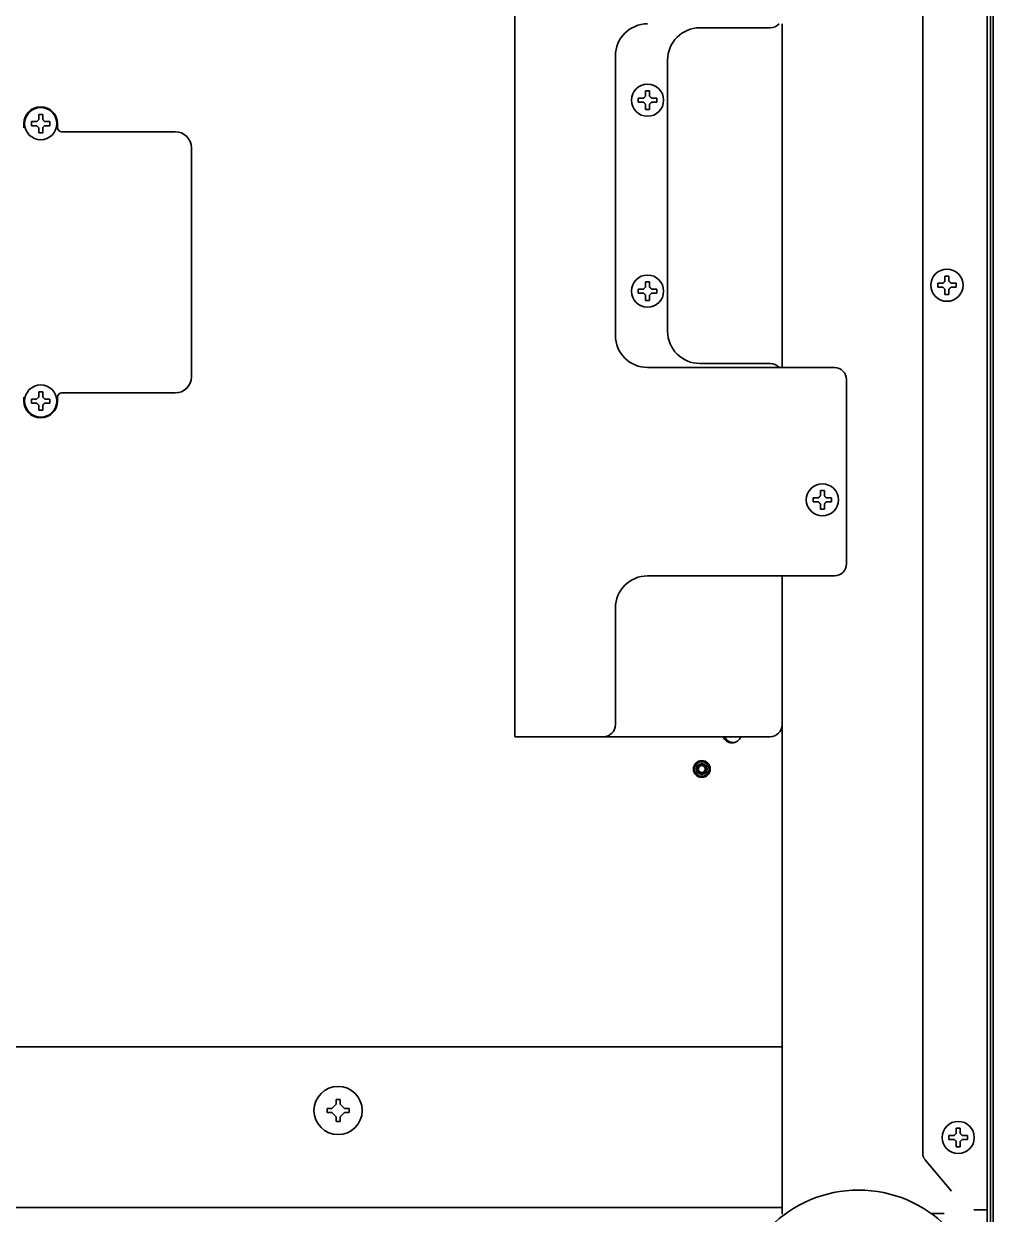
# Model space of a CAD drawing. Header units: inches. Extents: x 885 to 6823, y 710 to 5493.
# Drawn here: x 3026.1 to 3267.3, y 4581.8 to 4877.9 of the extents above; entities that cross this region are included whole.
import ezdxf

# ---------------------------------------------------------------- set-up
doc = ezdxf.new("R2010")
doc.units = ezdxf.units.IN
doc.layers.add('1', color=7, linetype='Continuous', true_color=0xffffff)

msp = doc.modelspace()

# ---------------------------------------------------------------- linework, layer by layer
at = {"layer": '1', "color": 7, "linetype": 'Continuous', "lineweight": 35}
for p, q in [((3148.28, 5323.89), (3148.28, 4700.58)), ((3265.78, 4582.88), (3265.78, 5239.08)), ((3265.78, 4582.88), (3265.78, 5239.08)), ((3249.78, 4596.72), (3249.78, 5237.08)), ((3249.78, 4596.72), (3249.78, 5237.08)), ((3266.6, 4975.88), (3266.6, 4416.08)), ((3267.28, 4413.08), (3267.28, 4976.88)), ((3214.78, 4792.42), (3214.78, 4877.91)), ((3211.78, 4876.92), (3194.28, 4876.92)), ((3173.28, 4869.92), (3173.28, 4800.42)), ((3186.28, 4801.42), (3186.28, 4868.92)), ((3178.98, 4858.92), (3178.98, 4859.42)), ((3178.98, 4858.42), (3178.98, 4858.92)), ((3183.58, 4859.42), (3183.58, 4858.92)), ((3183.58, 4858.92), (3183.58, 4858.42)), ((3026.08, 4853.08), (3026.08, 4852.08)), ((3027.98, 4853.08), (3027.98, 4853.58)), ((3027.98, 4852.58), (3027.98, 4853.08)), ((3032.58, 4853.58), (3032.58, 4853.08)), ((3032.58, 4853.08), (3032.58, 4852.58)), ((3034.48, 4852.08), (3034.48, 4853.08)), ((3063.78, 4851.08), (3035.48, 4851.08)), ((3067.78, 4790.08), (3067.78, 4847.08)), ((3253.48, 4812.88), (3253.48, 4813.38)), ((3253.48, 4812.38), (3253.48, 4812.88)), ((3258.08, 4813.38), (3258.08, 4812.88)), ((3258.08, 4812.88), (3258.08, 4812.38)), ((3178.98, 4811.42), (3178.98, 4811.92)), ((3178.98, 4810.92), (3178.98, 4811.42)), ((3183.58, 4811.92), (3183.58, 4811.42)), ((3183.58, 4811.42), (3183.58, 4810.92)), ((3181.28, 4792.42), (3227.78, 4792.42)), ((3211.78, 4793.42), (3194.28, 4793.42)), ((3230.78, 4789.42), (3230.78, 4743.58)), ((3035.48, 4786.08), (3063.78, 4786.08)), ((3026.08, 4785.08), (3026.08, 4784.08)), ((3027.98, 4784.08), (3027.98, 4784.58)), ((3027.98, 4783.58), (3027.98, 4784.08)), ((3032.58, 4784.58), (3032.58, 4784.08)), ((3032.58, 4784.08), (3032.58, 4783.58)), ((3034.48, 4784.08), (3034.48, 4785.08)), ((3222.48, 4759.5), (3222.48, 4760)), ((3222.48, 4759), (3222.48, 4759.5)), ((3227.08, 4760), (3227.08, 4759.5)), ((3227.08, 4759.5), (3227.08, 4759)), ((3227.78, 4740.58), (3181.28, 4740.58)), ((3214.78, 4581.79), (3214.78, 4740.59)), ((3173.28, 4732.58), (3173.28, 4703.58)), ((3154.28, 4700.58), (3148.28, 4700.58)), ((3170.28, 4700.58), (3154.28, 4700.58)), ((3170.28, 4700.58), (3211.78, 4700.58)), ((3214.78, 4623.43), (2955.93, 4623.43)), ((3101.53, 4608.08), (3102.72, 4608.08)), ((3101.53, 4607.08), (3101.53, 4608.08)), ((3102.72, 4608.08), (3103.78, 4609.14)), ((3103.78, 4610.33), (3104.78, 4610.33)), ((3103.78, 4609.14), (3103.78, 4610.33)), ((3104.78, 4610.33), (3104.78, 4609.14)), ((3104.78, 4609.14), (3105.84, 4608.08)), ((3105.84, 4608.08), (3107.03, 4608.08)), ((3107.03, 4608.08), (3107.03, 4607.08)), ((3102.72, 4607.08), (3101.53, 4607.08)), ((3103.78, 4606.02), (3102.72, 4607.08)), ((3103.78, 4604.83), (3103.78, 4606.02)), ((3105.84, 4607.08), (3104.78, 4606.02)), ((3104.78, 4606.02), (3104.78, 4604.83)), ((3107.03, 4607.08), (3105.84, 4607.08)), ((3104.78, 4604.83), (3103.78, 4604.83)), ((3256.28, 4600.88), (3256.28, 4601.38)), ((3256.28, 4600.38), (3256.28, 4600.88)), ((3260.88, 4601.38), (3260.88, 4600.88)), ((3260.88, 4600.88), (3260.88, 4600.38)), ((3256.9, 4587.51), (3250.25, 4595.43)), ((3256.9, 4587.51), (3250.25, 4595.43)), ((3214.78, 4583.43), (2955.93, 4583.43)), ((3251.83, 4581.98), (3255.06, 4581.98)), ((3263.78, 4582.88), (3262.45, 4582.88)), ((3263.78, 4582.88), (3262.45, 4582.88)), ((3265.78, 4582.88), (3263.78, 4582.88)), ((3265.78, 4582.88), (3263.78, 4582.88)), ((3265.78, 4512.88), (3265.78, 4582.88)), ((3265.78, 4512.88), (3265.78, 4582.88))]:
    msp.add_line(p, q, dxfattribs=at)
for centre, radius in [((3181.28, 4858.92), 4), ((3030.28, 4853.08), 4), ((3181.28, 4811.42), 4), ((3255.78, 4812.88), 4), ((3030.28, 4784.08), 4), ((3224.78, 4759.5), 4), ((3194.78, 4692.53), 2.1), ((3194.78, 4692.53), 1.81), ((3194.78, 4692.53), 1.34), ((3194.78, 4692.53), 1.2), ((3194.78, 4692.53), 0.857), ((3104.28, 4607.58), 6), ((3258.58, 4600.88), 4), ((3233.78, 4556.78), 31)]:
    msp.add_circle(centre, radius, dxfattribs=at)
for centre, radius, start, end in [((3181.28, 4869.92), 8, 90, 180), ((3211.78, 4879.92), 3, 270, 318.1584), ((3194.28, 4868.92), 8, 90, 180), ((3030.28, 4853.08), 4.2, 0, 180), ((3035.48, 4852.08), 1, 180, 270), ((3063.78, 4847.08), 4, 0, 90), ((3181.28, 4800.42), 8, 180, 270), ((3194.28, 4801.42), 8, 180, 270), ((3211.78, 4790.42), 3, 41.8106, 90), ((3227.78, 4789.42), 3, 0, 90), ((3063.78, 4790.08), 4, 270, 0), ((3035.48, 4785.08), 1, 90, 180), ((3030.28, 4784.08), 4.2, 180, 0), ((3227.78, 4743.58), 3, 270, 0), ((3181.28, 4732.58), 8, 90, 180), ((3170.28, 4703.58), 3, 270, 0), ((3211.78, 4703.58), 3, 270, 0), ((3202.28, 4701.38), 2.35, 199.9013, 270), ((3202.55, 4701.38), 2.25, 200.8237, 288.5738), ((3202.28, 4701.38), 2.35, 270, 340.0987), ((3251.78, 4596.72), 2, 180, 220), ((3251.78, 4596.72), 2, 180, 220)]:
    msp.add_arc(centre, radius, start, end, dxfattribs=at)
for points in [[(3180.28, 4859.42), (3180.3, 4859.44), (3180.35, 4859.49), (3180.42, 4859.56), (3180.49, 4859.63), (3180.57, 4859.71), (3180.64, 4859.78), (3180.71, 4859.85), (3180.76, 4859.9), (3180.78, 4859.92)], [(3180.78, 4861.22), (3180.95, 4861.22), (3181.28, 4861.22), (3181.61, 4861.22), (3181.78, 4861.22)], [(3180.78, 4859.92), (3180.78, 4859.97), (3180.78, 4860.08), (3180.78, 4860.24), (3180.78, 4860.4), (3180.78, 4860.56), (3180.78, 4860.71), (3180.78, 4860.87), (3180.78, 4861.03), (3180.78, 4861.16), (3180.78, 4861.22)], [(3181.78, 4859.92), (3181.81, 4859.89), (3181.86, 4859.84), (3181.93, 4859.77), (3182, 4859.7), (3182.07, 4859.63), (3182.14, 4859.56), (3182.21, 4859.49), (3182.26, 4859.44), (3182.28, 4859.42)], [(3180.28, 4858.42), (3180.23, 4858.42), (3180.12, 4858.42), (3179.96, 4858.42), (3179.8, 4858.42), (3179.64, 4858.42), (3179.49, 4858.42), (3179.33, 4858.42), (3179.17, 4858.42), (3179.04, 4858.42), (3178.98, 4858.42)], [(3180.78, 4857.92), (3180.75, 4857.95), (3180.7, 4858), (3180.63, 4858.07), (3180.56, 4858.14), (3180.49, 4858.21), (3180.42, 4858.28), (3180.35, 4858.35), (3180.3, 4858.4), (3180.28, 4858.42)], [(3181.78, 4856.62), (3181.61, 4856.62), (3181.28, 4856.62), (3180.95, 4856.62), (3180.78, 4856.62)], [(3182.28, 4858.42), (3182.26, 4858.4), (3182.21, 4858.35), (3182.14, 4858.28), (3182.07, 4858.21), (3181.99, 4858.14), (3181.92, 4858.06), (3181.85, 4857.99), (3181.8, 4857.94), (3181.78, 4857.92)], [(3181.78, 4857.92), (3181.78, 4857.87), (3181.78, 4857.76), (3181.78, 4857.6), (3181.78, 4857.44), (3181.78, 4857.28), (3181.78, 4857.13), (3181.78, 4856.97), (3181.78, 4856.81), (3181.78, 4856.68), (3181.78, 4856.62)], [(3182.28, 4859.42), (3182.33, 4859.42), (3182.44, 4859.42), (3182.6, 4859.42), (3182.76, 4859.42), (3182.92, 4859.42), (3183.07, 4859.42), (3183.23, 4859.42), (3183.39, 4859.42), (3183.52, 4859.42), (3183.58, 4859.42)], [(3029.28, 4853.58), (3029.3, 4853.61), (3029.35, 4853.65), (3029.42, 4853.72), (3029.49, 4853.8), (3029.57, 4853.87), (3029.64, 4853.94), (3029.71, 4854.01), (3029.76, 4854.06), (3029.78, 4854.08)], [(3029.78, 4855.38), (3029.95, 4855.38), (3030.28, 4855.38), (3030.61, 4855.38), (3030.78, 4855.38)], [(3029.78, 4854.08), (3029.78, 4854.14), (3029.78, 4854.24), (3029.78, 4854.41), (3029.78, 4854.56), (3029.78, 4854.72), (3029.78, 4854.87), (3029.78, 4855.03), (3029.78, 4855.19), (3029.78, 4855.32), (3029.78, 4855.38)], [(3030.78, 4854.08), (3030.81, 4854.06), (3030.86, 4854), (3030.93, 4853.93), (3031, 4853.86), (3031.07, 4853.79), (3031.14, 4853.72), (3031.21, 4853.65), (3031.26, 4853.6), (3031.28, 4853.58)], [(3029.28, 4852.58), (3029.23, 4852.58), (3029.12, 4852.58), (3028.96, 4852.58), (3028.8, 4852.58), (3028.64, 4852.58), (3028.49, 4852.58), (3028.33, 4852.58), (3028.17, 4852.58), (3028.04, 4852.58), (3027.98, 4852.58)], [(3029.78, 4852.08), (3029.75, 4852.11), (3029.7, 4852.16), (3029.63, 4852.23), (3029.56, 4852.3), (3029.49, 4852.37), (3029.42, 4852.44), (3029.35, 4852.51), (3029.3, 4852.56), (3029.28, 4852.58)], [(3030.78, 4850.78), (3030.61, 4850.78), (3030.28, 4850.78), (3029.95, 4850.78), (3029.78, 4850.78)], [(3031.28, 4852.58), (3031.26, 4852.56), (3031.21, 4852.51), (3031.14, 4852.44), (3031.07, 4852.37), (3030.99, 4852.3), (3030.92, 4852.22), (3030.85, 4852.15), (3030.8, 4852.11), (3030.78, 4852.08)], [(3030.78, 4852.08), (3030.78, 4852.03), (3030.78, 4851.92), (3030.78, 4851.76), (3030.78, 4851.6), (3030.78, 4851.44), (3030.78, 4851.29), (3030.78, 4851.14), (3030.78, 4850.97), (3030.78, 4850.85), (3030.78, 4850.78)], [(3031.28, 4853.58), (3031.33, 4853.58), (3031.44, 4853.58), (3031.6, 4853.58), (3031.76, 4853.58), (3031.92, 4853.58), (3032.07, 4853.58), (3032.23, 4853.58), (3032.39, 4853.58), (3032.52, 4853.58), (3032.58, 4853.58)], [(3255.28, 4815.18), (3255.45, 4815.18), (3255.78, 4815.18), (3256.11, 4815.18), (3256.28, 4815.18)], [(3255.28, 4813.88), (3255.28, 4813.94), (3255.28, 4814.04), (3255.28, 4814.21), (3255.28, 4814.36), (3255.28, 4814.52), (3255.28, 4814.67), (3255.28, 4814.83), (3255.28, 4814.99), (3255.28, 4815.12), (3255.28, 4815.18)], [(3180.28, 4811.92), (3180.3, 4811.95), (3180.35, 4811.99), (3180.42, 4812.06), (3180.49, 4812.14), (3180.57, 4812.21), (3180.64, 4812.28), (3180.71, 4812.35), (3180.76, 4812.4), (3180.78, 4812.42)], [(3180.78, 4813.72), (3180.95, 4813.72), (3181.28, 4813.72), (3181.61, 4813.72), (3181.78, 4813.72)], [(3180.78, 4812.42), (3180.78, 4812.48), (3180.78, 4812.58), (3180.78, 4812.75), (3180.78, 4812.9), (3180.78, 4813.06), (3180.78, 4813.21), (3180.78, 4813.37), (3180.78, 4813.53), (3180.78, 4813.66), (3180.78, 4813.72)], [(3181.78, 4812.42), (3181.81, 4812.4), (3181.86, 4812.34), (3181.93, 4812.27), (3182, 4812.2), (3182.07, 4812.13), (3182.14, 4812.06), (3182.21, 4811.99), (3182.26, 4811.94), (3182.28, 4811.92)], [(3254.78, 4812.38), (3254.73, 4812.38), (3254.62, 4812.38), (3254.46, 4812.38), (3254.3, 4812.38), (3254.14, 4812.38), (3253.99, 4812.38), (3253.83, 4812.38), (3253.67, 4812.38), (3253.54, 4812.38), (3253.48, 4812.38)], [(3254.78, 4813.38), (3254.8, 4813.41), (3254.85, 4813.45), (3254.92, 4813.52), (3254.99, 4813.6), (3255.07, 4813.67), (3255.14, 4813.74), (3255.21, 4813.81), (3255.26, 4813.86), (3255.28, 4813.88)], [(3255.28, 4811.88), (3255.25, 4811.91), (3255.2, 4811.96), (3255.13, 4812.03), (3255.06, 4812.1), (3254.99, 4812.17), (3254.92, 4812.24), (3254.85, 4812.31), (3254.8, 4812.36), (3254.78, 4812.38)], [(3256.28, 4813.88), (3256.31, 4813.86), (3256.36, 4813.8), (3256.43, 4813.73), (3256.5, 4813.66), (3256.57, 4813.59), (3256.64, 4813.52), (3256.71, 4813.45), (3256.76, 4813.4), (3256.78, 4813.38)], [(3256.78, 4812.38), (3256.76, 4812.36), (3256.71, 4812.31), (3256.64, 4812.24), (3256.57, 4812.17), (3256.49, 4812.1), (3256.42, 4812.02), (3256.35, 4811.95), (3256.3, 4811.91), (3256.28, 4811.88)], [(3256.78, 4813.38), (3256.83, 4813.38), (3256.94, 4813.38), (3257.1, 4813.38), (3257.26, 4813.38), (3257.42, 4813.38), (3257.57, 4813.38), (3257.73, 4813.38), (3257.89, 4813.38), (3258.02, 4813.38), (3258.08, 4813.38)], [(3180.28, 4810.92), (3180.23, 4810.92), (3180.12, 4810.92), (3179.96, 4810.92), (3179.8, 4810.92), (3179.64, 4810.92), (3179.49, 4810.92), (3179.33, 4810.92), (3179.17, 4810.92), (3179.04, 4810.92), (3178.98, 4810.92)], [(3180.78, 4810.42), (3180.75, 4810.45), (3180.7, 4810.5), (3180.63, 4810.57), (3180.56, 4810.64), (3180.49, 4810.71), (3180.42, 4810.78), (3180.35, 4810.85), (3180.3, 4810.9), (3180.28, 4810.92)], [(3182.28, 4810.92), (3182.26, 4810.9), (3182.21, 4810.85), (3182.14, 4810.78), (3182.07, 4810.71), (3181.99, 4810.64), (3181.92, 4810.56), (3181.85, 4810.49), (3181.8, 4810.45), (3181.78, 4810.42)], [(3181.78, 4810.42), (3181.78, 4810.37), (3181.78, 4810.26), (3181.78, 4810.1), (3181.78, 4809.94), (3181.78, 4809.78), (3181.78, 4809.63), (3181.78, 4809.48), (3181.78, 4809.31), (3181.78, 4809.19), (3181.78, 4809.12)], [(3182.28, 4811.92), (3182.33, 4811.92), (3182.44, 4811.92), (3182.6, 4811.92), (3182.76, 4811.92), (3182.92, 4811.92), (3183.07, 4811.92), (3183.23, 4811.92), (3183.39, 4811.92), (3183.52, 4811.92), (3183.58, 4811.92)], [(3256.28, 4810.58), (3256.11, 4810.58), (3255.78, 4810.58), (3255.45, 4810.58), (3255.28, 4810.58)], [(3256.28, 4811.88), (3256.28, 4811.83), (3256.28, 4811.72), (3256.28, 4811.56), (3256.28, 4811.4), (3256.28, 4811.24), (3256.28, 4811.09), (3256.28, 4810.94), (3256.28, 4810.77), (3256.28, 4810.65), (3256.28, 4810.58)], [(3181.78, 4809.12), (3181.61, 4809.12), (3181.28, 4809.12), (3180.95, 4809.12), (3180.78, 4809.12)], [(3029.78, 4786.38), (3029.95, 4786.38), (3030.28, 4786.38), (3030.61, 4786.38), (3030.78, 4786.38)], [(3029.78, 4785.08), (3029.78, 4785.14), (3029.78, 4785.24), (3029.78, 4785.41), (3029.78, 4785.56), (3029.78, 4785.72), (3029.78, 4785.87), (3029.78, 4786.03), (3029.78, 4786.19), (3029.78, 4786.32), (3029.78, 4786.38)], [(3029.28, 4783.58), (3029.23, 4783.58), (3029.12, 4783.58), (3028.96, 4783.58), (3028.8, 4783.58), (3028.64, 4783.58), (3028.49, 4783.58), (3028.33, 4783.58), (3028.17, 4783.58), (3028.04, 4783.58), (3027.98, 4783.58)], [(3029.28, 4784.58), (3029.3, 4784.61), (3029.35, 4784.65), (3029.42, 4784.72), (3029.49, 4784.8), (3029.57, 4784.87), (3029.64, 4784.94), (3029.71, 4785.01), (3029.76, 4785.06), (3029.78, 4785.08)], [(3029.78, 4783.08), (3029.75, 4783.11), (3029.7, 4783.16), (3029.63, 4783.23), (3029.56, 4783.3), (3029.49, 4783.37), (3029.42, 4783.44), (3029.35, 4783.51), (3029.3, 4783.56), (3029.28, 4783.58)], [(3030.78, 4785.08), (3030.81, 4785.06), (3030.86, 4785), (3030.93, 4784.93), (3031, 4784.86), (3031.07, 4784.79), (3031.14, 4784.72), (3031.21, 4784.65), (3031.26, 4784.6), (3031.28, 4784.58)], [(3031.28, 4783.58), (3031.26, 4783.56), (3031.21, 4783.51), (3031.14, 4783.44), (3031.07, 4783.37), (3030.99, 4783.3), (3030.92, 4783.22), (3030.85, 4783.15), (3030.8, 4783.11), (3030.78, 4783.08)], [(3030.78, 4783.08), (3030.78, 4783.03), (3030.78, 4782.92), (3030.78, 4782.76), (3030.78, 4782.6), (3030.78, 4782.44), (3030.78, 4782.29), (3030.78, 4782.14), (3030.78, 4781.97), (3030.78, 4781.85), (3030.78, 4781.78)], [(3031.28, 4784.58), (3031.33, 4784.58), (3031.44, 4784.58), (3031.6, 4784.58), (3031.76, 4784.58), (3031.92, 4784.58), (3032.07, 4784.58), (3032.23, 4784.58), (3032.39, 4784.58), (3032.52, 4784.58), (3032.58, 4784.58)], [(3030.78, 4781.78), (3030.61, 4781.78), (3030.28, 4781.78), (3029.95, 4781.78), (3029.78, 4781.78)], [(3223.78, 4759), (3223.73, 4759), (3223.62, 4759), (3223.46, 4759), (3223.3, 4759), (3223.14, 4759), (3222.99, 4759), (3222.83, 4759), (3222.67, 4759), (3222.54, 4759), (3222.48, 4759)], [(3223.78, 4760), (3223.8, 4760.03), (3223.85, 4760.07), (3223.92, 4760.14), (3223.99, 4760.22), (3224.07, 4760.29), (3224.14, 4760.36), (3224.21, 4760.43), (3224.26, 4760.48), (3224.28, 4760.5)], [(3224.28, 4758.5), (3224.25, 4758.53), (3224.2, 4758.58), (3224.13, 4758.65), (3224.06, 4758.72), (3223.99, 4758.79), (3223.92, 4758.86), (3223.85, 4758.93), (3223.8, 4758.98), (3223.78, 4759)], [(3224.28, 4761.8), (3224.45, 4761.8), (3224.78, 4761.8), (3225.11, 4761.8), (3225.28, 4761.8)], [(3224.28, 4760.5), (3224.28, 4760.56), (3224.28, 4760.66), (3224.28, 4760.83), (3224.28, 4760.98), (3224.28, 4761.14), (3224.28, 4761.29), (3224.28, 4761.45), (3224.28, 4761.61), (3224.28, 4761.74), (3224.28, 4761.8)], [(3225.28, 4760.5), (3225.31, 4760.48), (3225.36, 4760.42), (3225.43, 4760.35), (3225.5, 4760.28), (3225.57, 4760.21), (3225.64, 4760.14), (3225.71, 4760.07), (3225.76, 4760.02), (3225.78, 4760)], [(3225.78, 4759), (3225.76, 4758.98), (3225.71, 4758.93), (3225.64, 4758.86), (3225.57, 4758.79), (3225.49, 4758.72), (3225.42, 4758.64), (3225.35, 4758.57), (3225.3, 4758.53), (3225.28, 4758.5)], [(3225.78, 4760), (3225.83, 4760), (3225.94, 4760), (3226.1, 4760), (3226.26, 4760), (3226.42, 4760), (3226.57, 4760), (3226.73, 4760), (3226.89, 4760), (3227.02, 4760), (3227.08, 4760)], [(3225.28, 4757.2), (3225.11, 4757.2), (3224.78, 4757.2), (3224.45, 4757.2), (3224.28, 4757.2)], [(3225.28, 4758.5), (3225.28, 4758.45), (3225.28, 4758.34), (3225.28, 4758.18), (3225.28, 4758.02), (3225.28, 4757.86), (3225.28, 4757.71), (3225.28, 4757.56), (3225.28, 4757.39), (3225.28, 4757.27), (3225.28, 4757.2)], [(3258.08, 4603.18), (3258.25, 4603.18), (3258.58, 4603.18), (3258.91, 4603.18), (3259.08, 4603.18)], [(3258.08, 4601.88), (3258.08, 4601.94), (3258.08, 4602.04), (3258.08, 4602.21), (3258.08, 4602.36), (3258.08, 4602.52), (3258.08, 4602.67), (3258.08, 4602.83), (3258.08, 4602.99), (3258.08, 4603.12), (3258.08, 4603.18)], [(3257.58, 4600.38), (3257.53, 4600.38), (3257.42, 4600.38), (3257.26, 4600.38), (3257.1, 4600.38), (3256.94, 4600.38), (3256.79, 4600.38), (3256.63, 4600.38), (3256.47, 4600.38), (3256.34, 4600.38), (3256.28, 4600.38)], [(3257.58, 4601.38), (3257.6, 4601.41), (3257.65, 4601.45), (3257.72, 4601.52), (3257.79, 4601.6), (3257.87, 4601.67), (3257.94, 4601.74), (3258.01, 4601.81), (3258.06, 4601.86), (3258.08, 4601.88)], [(3258.08, 4599.88), (3258.05, 4599.91), (3258, 4599.96), (3257.93, 4600.03), (3257.86, 4600.1), (3257.79, 4600.17), (3257.72, 4600.24), (3257.65, 4600.31), (3257.6, 4600.36), (3257.58, 4600.38)], [(3259.08, 4601.88), (3259.11, 4601.86), (3259.16, 4601.8), (3259.23, 4601.73), (3259.3, 4601.66), (3259.37, 4601.59), (3259.44, 4601.52), (3259.51, 4601.45), (3259.56, 4601.4), (3259.58, 4601.38)], [(3259.58, 4600.38), (3259.56, 4600.36), (3259.51, 4600.31), (3259.44, 4600.24), (3259.37, 4600.17), (3259.29, 4600.1), (3259.22, 4600.02), (3259.15, 4599.95), (3259.1, 4599.91), (3259.08, 4599.88)], [(3259.08, 4599.88), (3259.08, 4599.83), (3259.08, 4599.72), (3259.08, 4599.56), (3259.08, 4599.4), (3259.08, 4599.24), (3259.08, 4599.09), (3259.08, 4598.94), (3259.08, 4598.77), (3259.08, 4598.65), (3259.08, 4598.58)], [(3259.58, 4601.38), (3259.63, 4601.38), (3259.74, 4601.38), (3259.9, 4601.38), (3260.06, 4601.38), (3260.22, 4601.38), (3260.37, 4601.38), (3260.53, 4601.38), (3260.69, 4601.38), (3260.82, 4601.38), (3260.88, 4601.38)], [(3259.08, 4598.58), (3258.91, 4598.58), (3258.58, 4598.58), (3258.25, 4598.58), (3258.08, 4598.58)]]:
    msp.add_open_spline(points, degree=3, dxfattribs=at)
for points in [[(3181.78, 4861.22), (3181.78, 4861.02), (3181.78, 4860.81), (3181.78, 4860.48), (3181.78, 4860.37), (3181.78, 4860.15), (3181.78, 4860.04), (3181.78, 4859.92)], [(3178.98, 4859.42), (3179.18, 4859.42), (3179.39, 4859.42), (3179.72, 4859.42), (3179.83, 4859.42), (3180.05, 4859.42), (3180.17, 4859.42), (3180.28, 4859.42)], [(3180.78, 4856.62), (3180.78, 4856.82), (3180.78, 4857.03), (3180.78, 4857.36), (3180.78, 4857.47), (3180.78, 4857.69), (3180.78, 4857.81), (3180.78, 4857.92)], [(3183.58, 4858.42), (3183.38, 4858.42), (3183.17, 4858.42), (3182.84, 4858.42), (3182.73, 4858.42), (3182.51, 4858.42), (3182.4, 4858.42), (3182.28, 4858.42)], [(3030.78, 4855.38), (3030.78, 4855.18), (3030.78, 4854.97), (3030.78, 4854.64), (3030.78, 4854.53), (3030.78, 4854.31), (3030.78, 4854.2), (3030.78, 4854.08)], [(3027.98, 4853.58), (3028.18, 4853.58), (3028.39, 4853.58), (3028.72, 4853.58), (3028.83, 4853.58), (3029.05, 4853.58), (3029.17, 4853.58), (3029.28, 4853.58)], [(3029.78, 4850.78), (3029.78, 4850.98), (3029.78, 4851.19), (3029.78, 4851.52), (3029.78, 4851.63), (3029.78, 4851.85), (3029.78, 4851.97), (3029.78, 4852.08)], [(3032.58, 4852.58), (3032.38, 4852.58), (3032.17, 4852.58), (3031.84, 4852.58), (3031.73, 4852.58), (3031.51, 4852.58), (3031.4, 4852.58), (3031.28, 4852.58)], [(3256.28, 4815.18), (3256.28, 4814.98), (3256.28, 4814.77), (3256.28, 4814.44), (3256.28, 4814.33), (3256.28, 4814.11), (3256.28, 4814), (3256.28, 4813.88)], [(3181.78, 4813.72), (3181.78, 4813.52), (3181.78, 4813.31), (3181.78, 4812.98), (3181.78, 4812.87), (3181.78, 4812.65), (3181.78, 4812.54), (3181.78, 4812.42)], [(3253.48, 4813.38), (3253.68, 4813.38), (3253.89, 4813.38), (3254.22, 4813.38), (3254.33, 4813.38), (3254.55, 4813.38), (3254.67, 4813.38), (3254.78, 4813.38)], [(3258.08, 4812.38), (3257.88, 4812.38), (3257.67, 4812.38), (3257.34, 4812.38), (3257.23, 4812.38), (3257.01, 4812.38), (3256.9, 4812.38), (3256.78, 4812.38)], [(3178.98, 4811.92), (3179.18, 4811.92), (3179.39, 4811.92), (3179.72, 4811.92), (3179.83, 4811.92), (3180.05, 4811.92), (3180.17, 4811.92), (3180.28, 4811.92)], [(3180.78, 4809.12), (3180.78, 4809.32), (3180.78, 4809.53), (3180.78, 4809.86), (3180.78, 4809.97), (3180.78, 4810.19), (3180.78, 4810.31), (3180.78, 4810.42)], [(3183.58, 4810.92), (3183.38, 4810.92), (3183.17, 4810.92), (3182.84, 4810.92), (3182.73, 4810.92), (3182.51, 4810.92), (3182.4, 4810.92), (3182.28, 4810.92)], [(3255.28, 4810.58), (3255.28, 4810.78), (3255.28, 4810.99), (3255.28, 4811.32), (3255.28, 4811.43), (3255.28, 4811.65), (3255.28, 4811.77), (3255.28, 4811.88)], [(3030.78, 4786.38), (3030.78, 4786.18), (3030.78, 4785.97), (3030.78, 4785.64), (3030.78, 4785.53), (3030.78, 4785.31), (3030.78, 4785.2), (3030.78, 4785.08)], [(3027.98, 4784.58), (3028.18, 4784.58), (3028.39, 4784.58), (3028.72, 4784.58), (3028.83, 4784.58), (3029.05, 4784.58), (3029.17, 4784.58), (3029.28, 4784.58)], [(3029.78, 4781.78), (3029.78, 4781.98), (3029.78, 4782.19), (3029.78, 4782.52), (3029.78, 4782.63), (3029.78, 4782.85), (3029.78, 4782.97), (3029.78, 4783.08)], [(3032.58, 4783.58), (3032.38, 4783.58), (3032.17, 4783.58), (3031.84, 4783.58), (3031.73, 4783.58), (3031.51, 4783.58), (3031.4, 4783.58), (3031.28, 4783.58)], [(3222.48, 4760), (3222.68, 4760), (3222.89, 4760), (3223.22, 4760), (3223.33, 4760), (3223.55, 4760), (3223.67, 4760), (3223.78, 4760)], [(3225.28, 4761.8), (3225.28, 4761.6), (3225.28, 4761.39), (3225.28, 4761.06), (3225.28, 4760.95), (3225.28, 4760.73), (3225.28, 4760.62), (3225.28, 4760.5)], [(3227.08, 4759), (3226.88, 4759), (3226.67, 4759), (3226.34, 4759), (3226.23, 4759), (3226.01, 4759), (3225.9, 4759), (3225.78, 4759)], [(3224.28, 4757.2), (3224.28, 4757.4), (3224.28, 4757.61), (3224.28, 4757.94), (3224.28, 4758.05), (3224.28, 4758.27), (3224.28, 4758.39), (3224.28, 4758.5)], [(3259.08, 4603.18), (3259.08, 4602.98), (3259.08, 4602.77), (3259.08, 4602.44), (3259.08, 4602.33), (3259.08, 4602.11), (3259.08, 4602), (3259.08, 4601.88)], [(3256.28, 4601.38), (3256.48, 4601.38), (3256.69, 4601.38), (3257.02, 4601.38), (3257.13, 4601.38), (3257.35, 4601.38), (3257.47, 4601.38), (3257.58, 4601.38)], [(3258.08, 4598.58), (3258.08, 4598.78), (3258.08, 4598.99), (3258.08, 4599.32), (3258.08, 4599.43), (3258.08, 4599.65), (3258.08, 4599.77), (3258.08, 4599.88)], [(3260.88, 4600.38), (3260.68, 4600.38), (3260.47, 4600.38), (3260.14, 4600.38), (3260.03, 4600.38), (3259.81, 4600.38), (3259.7, 4600.38), (3259.58, 4600.38)]]:
    msp.add_open_spline(points, degree=3, knots=[0, 0, 0, 0, 0.5, 0.5, 0.75, 0.75, 1, 1, 1, 1], dxfattribs=at)

doc.saveas('drawing.dxf')
